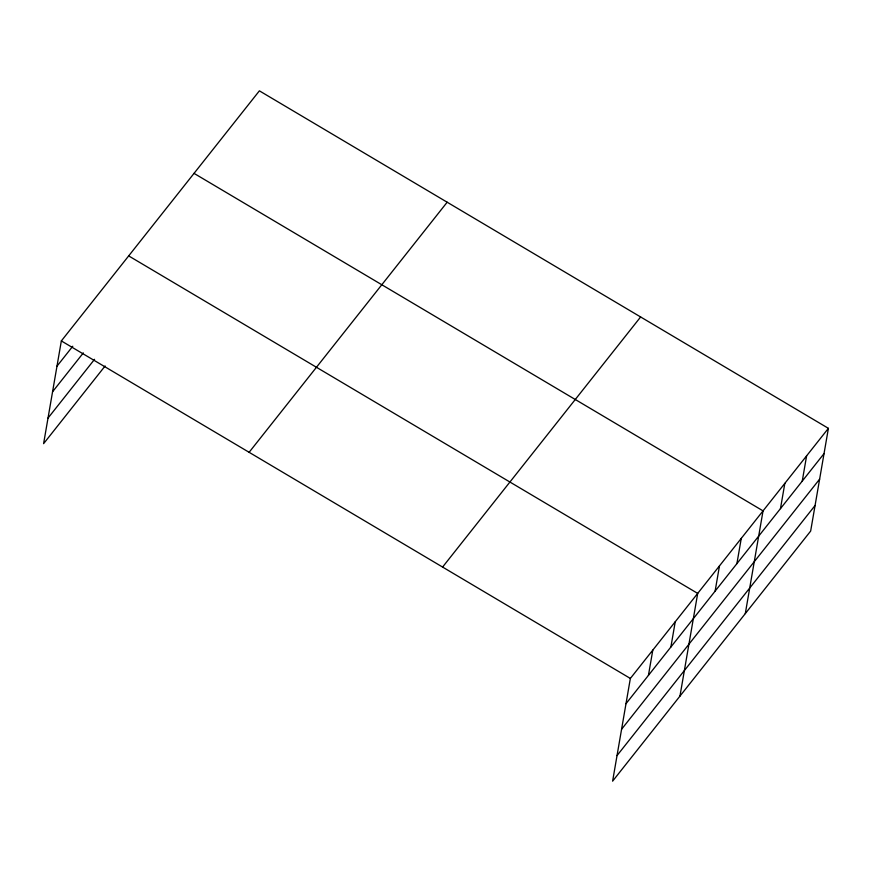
<?xml version="1.0" encoding="UTF-8"?>
<svg xmlns="http://www.w3.org/2000/svg" width="872" height="872" viewBox="0 0 872 872"><rect width="100%" height="100%" fill="white"/><g stroke="black" fill="none" stroke-linecap="round" stroke-linejoin="round"><path stroke-width="1.31" d="M828.4 428.337L630.358 678.438L612.613 781.159L810.655 531.07L828.4 428.337L259.387 90.841L61.345 340.93L43.6 443.663L105.12 365.978M648.441 675.342L652.801 650.098M670.884 647.002L675.244 621.747M679.953 696.129L697.698 593.407L128.674 255.899M715.116 591.14L719.476 565.895M736.905 563.639L741.265 538.384M745.298 613.594L763.044 510.872L194.031 173.365M780.473 508.616L784.833 483.361M802.251 481.104L806.611 455.849M56.985 366.185L72.779 346.238M52.571 391.757L83.32 352.909M48.014 418.091L94.568 359.308M249.12 452.306L447.162 202.217M442.584 567.062L640.626 316.961M625.998 703.693L824.04 453.593M621.583 729.254L819.626 479.153M617.027 755.599L815.069 505.498M61.345 340.93L630.358 678.438"/></g></svg>
